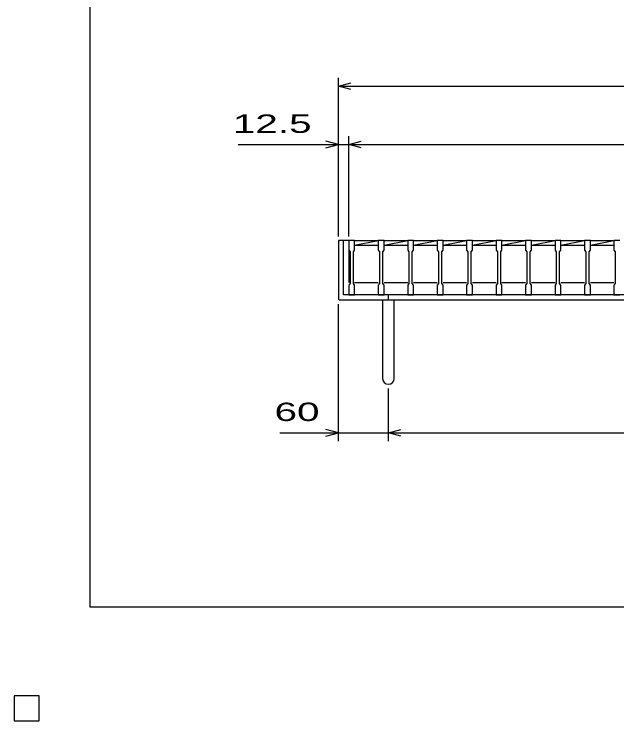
# Model space of a CAD drawing. Units: millimetres, scale not verified. Extents: x -1820 to 1731, y -1282 to 1054.
# Drawn here: x -1820 to -1098, y -1282 to -436 of the extents above; entities that cross this region are included whole.
import ezdxf
from ezdxf.enums import TextEntityAlignment as Align

# ---------------------------------------------------------------- set-up
doc = ezdxf.new("R2010")
doc.units = ezdxf.units.MM
doc.header["$LTSCALE"] = 10
for name, color, linetype, lineweight in [('0_2', 150, 'Continuous', 25), ('16', 3, 'Continuous', 25), ('19', 6, 'Continuous', 25), ('22', 4, 'Continuous', 25), ('24', 2, 'Continuous', 25), ('32', 4, 'Continuous', 25)]:
    doc.layers.add(name, color=color, linetype=linetype, lineweight=lineweight)
doc.styles.add('ベクトル', font='')
doc.styles.get('ベクトル').set_extended_font_data('ベクトル')

msp = doc.modelspace()

# ---------------------------------------------------------------- linework, layer by layer
at = {"layer": '0_2'}
for p, q in [((-1729, -1146.5), (-1729, 1053.5)), ((1731, -1146.5), (-1729, -1146.5)), ((-1790, -1252.5), (-1820, -1252.5)), ((-1820, -1252.5), (-1820, -1282.5)), ((-1790, -1252.5), (-1820, -1252.5)), ((-1820, -1252.5), (-1820, -1282.5)), ((-1790, -1252.5), (-1820, -1252.5)), ((-1820, -1252.5), (-1820, -1282.5)), ((-1790, -1252.5), (-1820, -1252.5)), ((-1820, -1252.5), (-1820, -1282.5)), ((-1790, -1252.5), (-1820, -1252.5)), ((-1820, -1252.5), (-1820, -1282.5)), ((-1790, -1282.5), (-1790, -1252.5)), ((-1790, -1282.5), (-1790, -1252.5)), ((-1790, -1282.5), (-1790, -1252.5)), ((-1790, -1282.5), (-1790, -1252.5)), ((-1790, -1282.5), (-1790, -1252.5)), ((-1820, -1282.5), (-1790, -1282.5)), ((-1820, -1282.5), (-1790, -1282.5)), ((-1820, -1282.5), (-1790, -1282.5)), ((-1820, -1282.5), (-1790, -1282.5)), ((-1820, -1282.5), (-1790, -1282.5))]:
    msp.add_line(p, q, dxfattribs=at)
at = {"layer": '16'}
for p, q in [((-1419, -707.5), (-1419, -706.8)), ((-1419, -706.8), (-1412, -706.8)), ((-1419, -707.5), (-1419, -719)), ((-1412, -707.5), (-1419, -707.5)), ((-1419, -707.5), (-1419, -757.5)), ((-1412, -706.8), (-1412, -707.5)), ((-1412, -719), (-1412, -707.5)), ((-1412, -707.5), (-1383.7, -707.5)), ((-1412, -713), (-1383.7, -707.5)), ((-1383.7, -707.5), (-1383.7, -706.8)), ((-1383.7, -706.8), (-1376.7, -706.8)), ((-1383.7, -707.5), (-1383.7, -719)), ((-1376.7, -707.5), (-1383.7, -707.5)), ((-1376.7, -706.8), (-1376.7, -707.5)), ((-1376.7, -719), (-1376.7, -707.5)), ((-1376.7, -707.5), (-1348.4, -707.5)), ((-1376.7, -713), (-1348.4, -707.5)), ((-1348.4, -707.5), (-1348.4, -706.8)), ((-1348.4, -706.8), (-1341.4, -706.8)), ((-1348.4, -707.5), (-1348.4, -719)), ((-1341.4, -707.5), (-1348.4, -707.5)), ((-1341.4, -706.8), (-1341.4, -707.5)), ((-1341.4, -719), (-1341.4, -707.5)), ((-1341.4, -707.5), (-1313.1, -707.5)), ((-1341.4, -713), (-1313.1, -707.5)), ((-1313.1, -707.5), (-1313.1, -706.8)), ((-1313.1, -706.8), (-1306.1, -706.8)), ((-1313.1, -707.5), (-1313.1, -719)), ((-1306.1, -707.5), (-1313.1, -707.5)), ((-1306.1, -706.8), (-1306.1, -707.5)), ((-1306.1, -719), (-1306.1, -707.5)), ((-1306.1, -707.5), (-1277.8, -707.5)), ((-1306.1, -713), (-1277.8, -707.5)), ((-1277.8, -707.5), (-1277.8, -706.8)), ((-1277.8, -706.8), (-1270.8, -706.8)), ((-1277.8, -707.5), (-1277.8, -719)), ((-1270.8, -707.5), (-1277.8, -707.5)), ((-1270.8, -706.8), (-1270.8, -707.5)), ((-1270.8, -719), (-1270.8, -707.5)), ((-1270.8, -707.5), (-1242.5, -707.5)), ((-1270.8, -713), (-1242.5, -707.5)), ((-1242.5, -707.5), (-1242.5, -706.8)), ((-1242.5, -706.8), (-1235.5, -706.8)), ((-1242.5, -707.5), (-1242.5, -719)), ((-1235.5, -707.5), (-1242.5, -707.5)), ((-1235.5, -706.8), (-1235.5, -707.5)), ((-1235.5, -719), (-1235.5, -707.5)), ((-1235.5, -707.5), (-1207.2, -707.5)), ((-1235.5, -713), (-1207.2, -707.5)), ((-1207.2, -707.5), (-1207.2, -706.8)), ((-1207.2, -706.8), (-1200.2, -706.8)), ((-1207.2, -707.5), (-1207.2, -719)), ((-1200.2, -707.5), (-1207.2, -707.5)), ((-1200.2, -706.8), (-1200.2, -707.5)), ((-1200.2, -719), (-1200.2, -707.5)), ((-1200.2, -707.5), (-1171.9, -707.5)), ((-1200.2, -713), (-1171.9, -707.5)), ((-1171.9, -707.5), (-1171.9, -706.8)), ((-1171.9, -706.8), (-1164.9, -706.8)), ((-1171.9, -707.5), (-1171.9, -719)), ((-1164.9, -707.5), (-1171.9, -707.5)), ((-1164.9, -706.8), (-1164.9, -707.5)), ((-1164.9, -719), (-1164.9, -707.5)), ((-1164.9, -707.5), (-1136.6, -707.5)), ((-1164.9, -713), (-1136.6, -707.5)), ((-1136.6, -707.5), (-1136.6, -706.8)), ((-1136.6, -706.8), (-1129.6, -706.8)), ((-1136.6, -707.5), (-1136.6, -719)), ((-1129.6, -707.5), (-1136.6, -707.5)), ((-1129.6, -706.8), (-1129.6, -707.5)), ((-1129.6, -719), (-1129.6, -707.5)), ((-1129.6, -707.5), (-1101.3, -707.5)), ((-1129.6, -713), (-1101.3, -707.5)), ((-1101.3, -707.5), (-1101.3, -706.8)), ((-1101.3, -706.8), (-1094.3, -706.8)), ((-1101.3, -707.5), (-1101.3, -719)), ((-1094.3, -707.5), (-1101.3, -707.5)), ((-1419, -719), (-1417.5, -721)), ((-1413.5, -721), (-1412, -719)), ((-1412, -713), (-1383.7, -713)), ((-1383.7, -719), (-1382.2, -721)), ((-1378.2, -721), (-1376.7, -719)), ((-1376.7, -713), (-1348.4, -713)), ((-1348.4, -719), (-1346.9, -721)), ((-1342.9, -721), (-1341.4, -719)), ((-1341.4, -713), (-1313.1, -713)), ((-1313.1, -719), (-1311.6, -721)), ((-1307.6, -721), (-1306.1, -719)), ((-1306.1, -713), (-1277.8, -713)), ((-1277.8, -719), (-1276.3, -721)), ((-1272.3, -721), (-1270.8, -719)), ((-1270.8, -713), (-1242.5, -713)), ((-1242.5, -719), (-1241, -721)), ((-1237, -721), (-1235.5, -719)), ((-1235.5, -713), (-1207.2, -713)), ((-1207.2, -719), (-1205.7, -721)), ((-1201.7, -721), (-1200.2, -719)), ((-1200.2, -713), (-1171.9, -713)), ((-1171.9, -719), (-1170.4, -721)), ((-1166.4, -721), (-1164.9, -719)), ((-1164.9, -713), (-1136.6, -713)), ((-1136.6, -719), (-1135.1, -721)), ((-1131.1, -721), (-1129.6, -719)), ((-1129.6, -713), (-1101.3, -713)), ((-1101.3, -719), (-1099.8, -721)), ((-1417.5, -721), (-1417.5, -759)), ((-1413.5, -759), (-1413.5, -721)), ((-1382.2, -721), (-1382.2, -759)), ((-1378.2, -759), (-1378.2, -721)), ((-1346.9, -721), (-1346.9, -759)), ((-1342.9, -759), (-1342.9, -721)), ((-1311.6, -721), (-1311.6, -759)), ((-1307.6, -759), (-1307.6, -721)), ((-1276.3, -721), (-1276.3, -759)), ((-1272.3, -759), (-1272.3, -721)), ((-1241, -721), (-1241, -759)), ((-1237, -759), (-1237, -721)), ((-1205.7, -721), (-1205.7, -759)), ((-1201.7, -759), (-1201.7, -721)), ((-1170.4, -721), (-1170.4, -759)), ((-1166.4, -759), (-1166.4, -721)), ((-1135.1, -721), (-1135.1, -759)), ((-1131.1, -759), (-1131.1, -721)), ((-1099.8, -721), (-1099.8, -759)), ((-1417.5, -759), (-1419, -761)), ((-1419, -761), (-1419, -772.5)), ((-1412, -761), (-1413.5, -759)), ((-1412, -757.5), (-1383.7, -757.5)), ((-1412, -772.5), (-1412, -761)), ((-1382.2, -759), (-1383.7, -761)), ((-1383.7, -761), (-1383.7, -772.5)), ((-1376.7, -761), (-1378.2, -759)), ((-1376.7, -757.5), (-1348.4, -757.5)), ((-1376.7, -772.5), (-1376.7, -761)), ((-1346.9, -759), (-1348.4, -761)), ((-1348.4, -761), (-1348.4, -772.5)), ((-1341.4, -761), (-1342.9, -759)), ((-1341.4, -757.5), (-1313.1, -757.5)), ((-1341.4, -772.5), (-1341.4, -761)), ((-1311.6, -759), (-1313.1, -761)), ((-1313.1, -761), (-1313.1, -772.5)), ((-1306.1, -761), (-1307.6, -759)), ((-1306.1, -757.5), (-1277.8, -757.5)), ((-1306.1, -772.5), (-1306.1, -761)), ((-1276.3, -759), (-1277.8, -761)), ((-1277.8, -761), (-1277.8, -772.5)), ((-1270.8, -761), (-1272.3, -759)), ((-1270.8, -757.5), (-1242.5, -757.5)), ((-1270.8, -772.5), (-1270.8, -761)), ((-1241, -759), (-1242.5, -761)), ((-1242.5, -761), (-1242.5, -772.5)), ((-1235.5, -761), (-1237, -759)), ((-1235.5, -757.5), (-1207.2, -757.5)), ((-1235.5, -772.5), (-1235.5, -761)), ((-1205.7, -759), (-1207.2, -761)), ((-1207.2, -761), (-1207.2, -772.5)), ((-1200.2, -761), (-1201.7, -759)), ((-1200.2, -757.5), (-1171.9, -757.5)), ((-1200.2, -772.5), (-1200.2, -761)), ((-1170.4, -759), (-1171.9, -761)), ((-1171.9, -761), (-1171.9, -772.5)), ((-1164.9, -761), (-1166.4, -759)), ((-1164.9, -757.5), (-1136.6, -757.5)), ((-1164.9, -772.5), (-1164.9, -761)), ((-1135.1, -759), (-1136.6, -761)), ((-1136.6, -761), (-1136.6, -772.5)), ((-1129.6, -761), (-1131.1, -759)), ((-1129.6, -757.5), (-1101.3, -757.5)), ((-1129.6, -772.5), (-1129.6, -761)), ((-1099.8, -759), (-1101.3, -761)), ((-1101.3, -761), (-1101.3, -772.5)), ((-1419, -772.5), (-1412, -772.5)), ((-1383.7, -772.5), (-1376.7, -772.5)), ((-1348.4, -772.5), (-1341.4, -772.5)), ((-1313.1, -772.5), (-1306.1, -772.5)), ((-1277.8, -772.5), (-1270.8, -772.5)), ((-1242.5, -772.5), (-1235.5, -772.5)), ((-1207.2, -772.5), (-1200.2, -772.5)), ((-1171.9, -772.5), (-1164.9, -772.5)), ((-1136.6, -772.5), (-1129.6, -772.5)), ((-1101.3, -772.5), (-1094.3, -772.5)), ((-1790, -1252.5), (-1820, -1252.5)), ((-1820, -1252.5), (-1820, -1282.5)), ((-1790, -1252.5), (-1820, -1252.5)), ((-1820, -1252.5), (-1820, -1282.5)), ((-1790, -1252.5), (-1820, -1252.5)), ((-1820, -1252.5), (-1820, -1282.5)), ((-1790, -1252.5), (-1820, -1252.5)), ((-1820, -1252.5), (-1820, -1282.5)), ((-1790, -1252.5), (-1820, -1252.5)), ((-1820, -1252.5), (-1820, -1282.5)), ((-1790, -1282.5), (-1790, -1252.5)), ((-1790, -1282.5), (-1790, -1252.5)), ((-1790, -1282.5), (-1790, -1252.5)), ((-1790, -1282.5), (-1790, -1252.5)), ((-1790, -1282.5), (-1790, -1252.5)), ((-1820, -1282.5), (-1790, -1282.5)), ((-1820, -1282.5), (-1790, -1282.5)), ((-1820, -1282.5), (-1790, -1282.5)), ((-1820, -1282.5), (-1790, -1282.5)), ((-1820, -1282.5), (-1790, -1282.5))]:
    msp.add_line(p, q, dxfattribs=at)
at = {"layer": '19'}
for p, q in [((-1419, -707.5), (-1431.5, -707.5)), ((-1431.5, -707.5), (-1431.5, -777.5)), ((-1425.5, -772.5), (-1425.5, -707.5)), ((-1431.5, -777.5), (-1430.5, -778.5)), ((-417.5, -772.5), (-1425.5, -772.5)), ((-1371.5, -778.5), (-1371.5, -772.5)), ((-1430.5, -778.5), (-412.5, -778.5)), ((-1378.5, -778.5), (-1378.5, -872.5)), ((-1364.5, -872.5), (-1364.5, -778.5))]:
    msp.add_line(p, q, dxfattribs=at)
msp.add_arc((-1371.5, -872.5), 7, 180, 0, dxfattribs=at)
at = {"layer": '22'}
for p, q in [((-1431.5, -702.5), (-1431.5, -512.5)), ((-1431.5, -522.5), (-1416.5, -518.5)), ((-1416.5, -526.5), (-1431.5, -522.5)), ((-1431.5, -522.5), (-411.5, -522.5)), ((-1431.5, -702.5), (-1431.5, -582.5)), ((-1419, -702.5), (-1419, -582.5)), ((-1431.5, -592.5), (-1446.5, -588.5)), ((-1419, -592.5), (-1404, -588.5)), ((-1551.5, -592.5), (-1431.5, -592.5)), ((-1446.5, -596.5), (-1431.5, -592.5)), ((-1431.5, -592.5), (-1419, -592.5)), ((-1404, -596.5), (-1419, -592.5)), ((-1419, -592.5), (-424, -592.5)), ((-1431.5, -947.5), (-1431.5, -783.5)), ((-1371.5, -947.5), (-1371.5, -884.5)), ((-1501.5, -937.5), (-1431.5, -937.5)), ((-1431.5, -937.5), (-1446.5, -933.5)), ((-1446.5, -941.5), (-1431.5, -937.5)), ((-1431.5, -937.5), (-1371.5, -937.5)), ((-1371.5, -937.5), (-1356.5, -933.5)), ((-1356.5, -941.5), (-1371.5, -937.5)), ((-1371.5, -937.5), (-471.5, -937.5))]:
    msp.add_line(p, q, dxfattribs=at)
at = {"layer": '22', "color": 2}
for p, q in [((-1790, -1252.5), (-1820, -1252.5)), ((-1820, -1252.5), (-1820, -1282.5)), ((-1790, -1252.5), (-1820, -1252.5)), ((-1820, -1252.5), (-1820, -1282.5)), ((-1790, -1252.5), (-1820, -1252.5)), ((-1820, -1252.5), (-1820, -1282.5)), ((-1790, -1282.5), (-1790, -1252.5)), ((-1790, -1282.5), (-1790, -1252.5)), ((-1790, -1282.5), (-1790, -1252.5)), ((-1820, -1282.5), (-1790, -1282.5)), ((-1820, -1282.5), (-1790, -1282.5)), ((-1820, -1282.5), (-1790, -1282.5))]:
    msp.add_line(p, q, dxfattribs=at)
at = {"layer": '24', "color": 4}
for p, q in [((-1790, -1252.5), (-1820, -1252.5)), ((-1820, -1252.5), (-1820, -1282.5)), ((-1790, -1252.5), (-1820, -1252.5)), ((-1820, -1252.5), (-1820, -1282.5)), ((-1790, -1252.5), (-1820, -1252.5)), ((-1820, -1252.5), (-1820, -1282.5)), ((-1790, -1282.5), (-1790, -1252.5)), ((-1790, -1282.5), (-1790, -1252.5)), ((-1790, -1282.5), (-1790, -1252.5)), ((-1820, -1282.5), (-1790, -1282.5)), ((-1820, -1282.5), (-1790, -1282.5)), ((-1820, -1282.5), (-1790, -1282.5))]:
    msp.add_line(p, q, dxfattribs=at)
at = {"layer": '32'}
for p, q in [((-1790, -1252.5), (-1820, -1252.5)), ((-1820, -1252.5), (-1820, -1282.5)), ((-1790, -1252.5), (-1820, -1252.5)), ((-1820, -1252.5), (-1820, -1282.5)), ((-1790, -1252.5), (-1820, -1252.5)), ((-1820, -1252.5), (-1820, -1282.5)), ((-1790, -1252.5), (-1820, -1252.5)), ((-1820, -1252.5), (-1820, -1282.5)), ((-1790, -1252.5), (-1820, -1252.5)), ((-1820, -1252.5), (-1820, -1282.5)), ((-1790, -1282.5), (-1790, -1252.5)), ((-1790, -1282.5), (-1790, -1252.5)), ((-1790, -1282.5), (-1790, -1252.5)), ((-1790, -1282.5), (-1790, -1252.5)), ((-1790, -1282.5), (-1790, -1252.5)), ((-1820, -1282.5), (-1790, -1282.5)), ((-1820, -1282.5), (-1790, -1282.5)), ((-1820, -1282.5), (-1790, -1282.5)), ((-1820, -1282.5), (-1790, -1282.5)), ((-1820, -1282.5), (-1790, -1282.5))]:
    msp.add_line(p, q, dxfattribs=at)

# ---------------------------------------------------------------- texts
at = {"layer": '22', "color": 2, "style": 'ベクトル', "width": 1.65}
for s, p in [(' 12.5 ', (-1571.5, -567.5)), (' 60 ', (-1521.5, -912.5))]:
    msp.add_text(s, height=21.99, dxfattribs=at).set_placement(p, align=Align.MIDDLE_LEFT)

doc.saveas('drawing.dxf')
